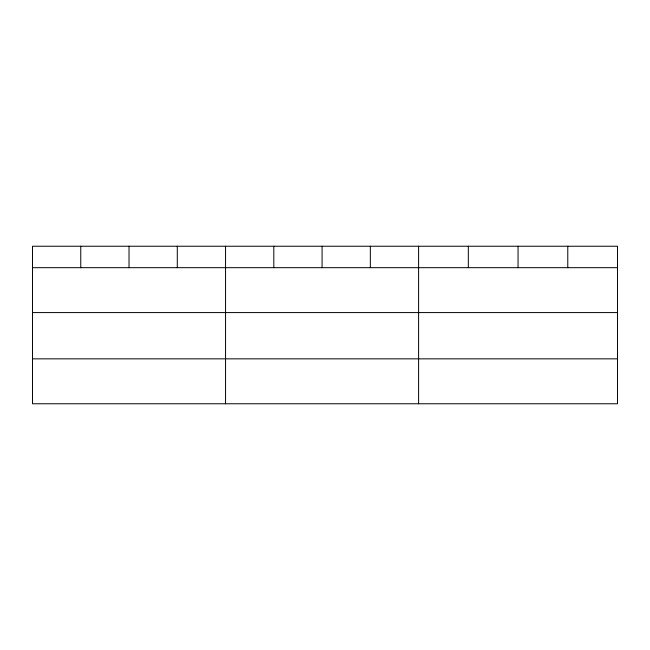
<?xml version="1.0" encoding="UTF-8"?>
<svg xmlns="http://www.w3.org/2000/svg" width="650" height="650" viewBox="0 0 650 650"><rect width="100%" height="100%" fill="white"/><g stroke="black" fill="none" stroke-linecap="round" stroke-linejoin="round"><path stroke-width="0.97" d="M617.5 312.585L617.5 246.236L32.5 246.236L32.5 403.764L617.5 403.764L617.5 312.585L32.5 312.585M32.5 267.678L617.5 267.678M32.5 358.849L617.5 358.849M567.775 246.236L567.775 267.678M518.05 246.236L518.05 267.678M468.325 246.236L468.325 267.678M418.6 246.236L418.6 403.764M370.338 246.236L370.338 267.678M322.075 246.236L322.075 267.678M273.812 246.236L273.812 267.678M225.55 246.236L225.55 403.764M177.287 246.236L177.287 267.678M129.025 246.236L129.025 267.678M80.763 246.236L80.763 267.678"/></g></svg>
